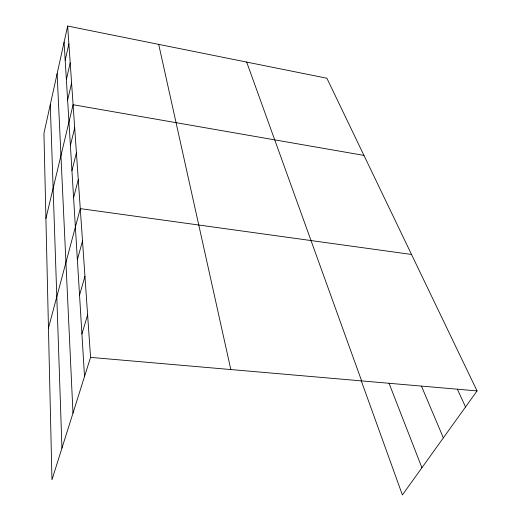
<?xml version="1.0" encoding="UTF-8"?>
<svg xmlns="http://www.w3.org/2000/svg" width="521" height="521" viewBox="0 0 521 521"><rect width="100%" height="100%" fill="white"/><g stroke="black" fill="none" stroke-linecap="round" stroke-linejoin="round"><path stroke-width="0.78" d="M67.652 26.05L43.946 133.311L51.963 479.789L90.556 357.386L67.652 26.05L326.888 78.222L477.054 390.913L402.381 494.95L361.17 380.538M65.19 60.299L68.883 43.875M66.369 79.557L70.198 62.846M67.626 100.078L71.598 83.086M45.92 218.449L73.09 104.728L363.951 155.408M70.4 145.476L74.692 127.912M71.937 170.66L76.418 152.822M73.591 197.759L78.267 179.647M48.453 328.087L80.273 208.621L411.525 254.463M77.375 259.627L82.513 241.015M79.544 295.147L84.949 276.312M81.914 333.954L87.619 314.938M90.556 357.386L477.054 390.913M457.392 389.259L465.533 406.96M421.482 386.172L443.345 437.874M389.057 383.319L421.919 467.734M246.667 62.077L361.626 380.903M158.697 44.376L230.829 369.558M64.083 42.194L84.519 376.533M57.121 73.702L72.979 413.133M50.283 104.649L61.94 448.151"/></g></svg>
